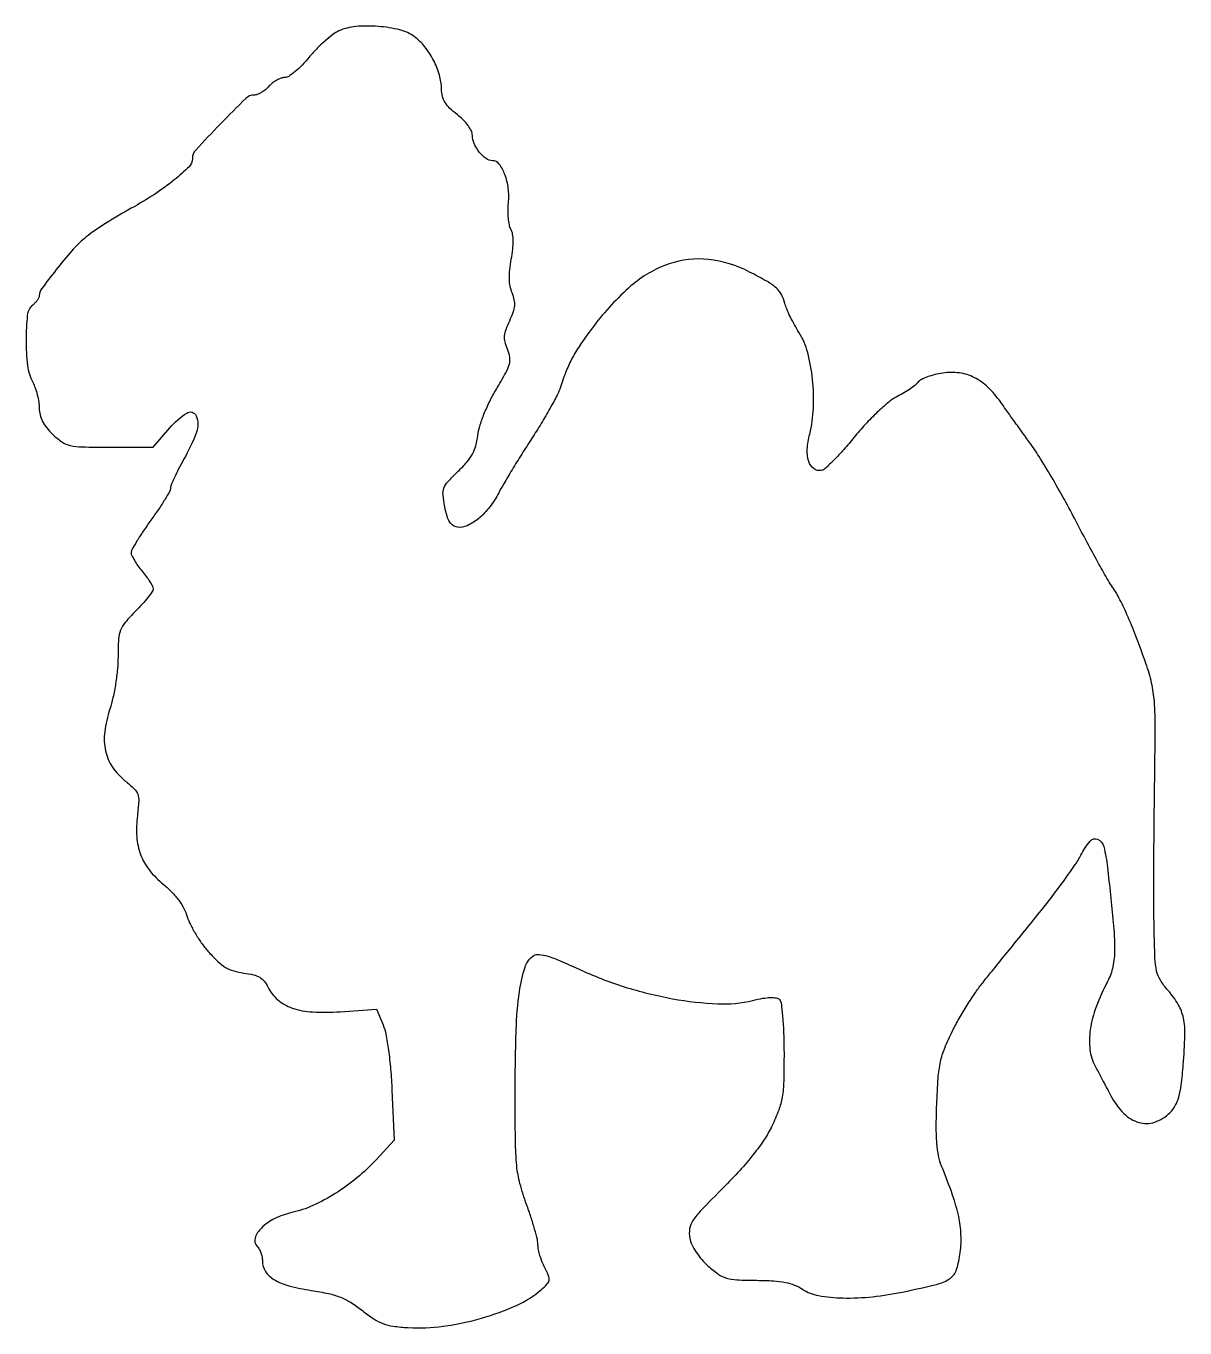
# Model space of a CAD drawing. Extents: x 0 to 265, y 0 to 298.
import ezdxf

# ---------------------------------------------------------------- set-up
doc = ezdxf.new("R2010")
doc.units = 0

msp = doc.modelspace()

# ---------------------------------------------------------------- linework, layer by layer
msp.add_lwpolyline([(71.494133, 296.66674, 0.0548), (70.078609, 295.826432, 0.019461), (68.251734, 294.336576, 0.019042), (66.356921, 292.531568, 0.021281), (64.677184, 290.650924, -0.021125), (63.087711, 288.870224, -0.026457), (61.4633, 287.366209, -0.026323), (60.00667, 286.27852, -0.148263), (59.088038, 286, 0.087021), (58.276985, 285.857765, 0.040348), (57.300601, 285.4125, 0.038361), (56.323876, 284.765302, 0.043365), (55.5, 284, -0.03921), (54.689712, 283.2347, -0.036832), (53.753462, 282.5875, -0.03902), (52.835336, 282.140353, -0.094079), (52.096007, 282, 0.196072), (50.21036, 281.23099, 0.006553), (44.402974, 275.398322, 0.006719), (38.763291, 269.425064, 0.187979), (38, 267.466551, -0.201485), (37.229218, 265.631452, -0.02351), (33.838002, 262.605792, -0.025552), (29.299299, 259.29385, -0.019211), (24, 256.110953, 0.008962), (20.895292, 254.331725, 0.008251), (17.768658, 252.394006, 0.008274), (15.039014, 250.5748, 0.02688), (13.318835, 249.244839, 0.034549), (10.435822, 246.387231, 0.013678), (6.867935, 242.09408, 0.007895), (3.516996, 237.688459, 0.15996), (3, 236.113792, -0.118663), (2.899278, 235.695364, -0.036194), (2.559375, 235.134443, -0.033967), (2.074054, 234.540469, -0.031285), (1.5, 234, 0.196139), (0.264433, 231.687515, 0.025756), (-0.030136, 226.011474, 0.02996), (0.318611, 220.162276, 0.090565), (1.493839, 216.364307, -0.035576), (2.06674, 215.044756, -0.022659), (2.550673, 213.441661, -0.022745), (2.883914, 211.817628, -0.038742), (2.993839, 210.437091, 0.060388), (3.18468, 208.888802, 0.05762), (3.740594, 207.404614, 0.050968), (4.692214, 205.937272, 0.032515), (6.068073, 204.437091, 0.041537), (8.188828, 202.720141, 0.094145), (10.074465, 201.901033, 0.050092), (12.785185, 201.568775, 0.005466), (19.0763, 201.5), (29.016455, 201.5), (32.824588, 205.922512, -0.070008), (36.690201, 209.31372, -0.464456), (38.840989, 208.673556, -0.195926), (38.934563, 204.921337, -0.037965), (36, 198.653995, 0.008811), (34.851059, 196.531658, 0.011548), (33.88125, 194.55171, 0.009187), (33.144738, 192.875506, 0.09923), (33, 192.153381, -0.129413), (32.806888, 191.419771, -0.008355), (31.678125, 189.499898, -0.011747), (30.223793, 187.239429, -0.008461), (28.5, 184.784155, 0.008731), (26.776251, 182.326124, 0.012053), (25.321875, 180.057166, 0.008738), (24.196768, 178.130005, 0.128439), (24, 177.376643, 0.113405), (24.150096, 176.723385, 0.021458), (24.734375, 175.640008, 0.021929), (25.54292, 174.409563, 0.018575), (26.5, 173.182369, -0.016842), (27.457168, 171.963794, -0.020515), (28.265625, 170.75926, -0.019518), (28.855138, 169.707982, -0.11856), (29, 169.105644, -0.152923), (28.802127, 168.473804, -0.014395), (27.825, 167.149783, -0.017391), (26.532057, 165.612701, -0.01282), (25, 164, 0.019107), (22.617271, 161.42786, 0.08521), (21.56522, 159.668672, 0.077933), (21.11372, 157.585228, 0.014465), (21, 153.655226, -0.023634), (20.86485, 150.797562, -0.015101), (20.451144, 147.49761, -0.015154), (19.844821, 144.261624, -0.025789), (19.118505, 141.607262, 0.048382), (17.951206, 136.435107, 0.08473), (18.142779, 132.061561, 0.09551), (19.722737, 128.358454, 0.07711), (22.668121, 125.181752, -0.023817), (24.690865, 123.418829, -0.117689), (25.503147, 122.157115, -0.100341), (25.723403, 120.567555, -0.014944), (25.424281, 117.332799, 0.046235), (25.278454, 112.422602, 0.074968), (26.156885, 108.348662, 0.077588), (28.167505, 104.811595, 0.053191), (31.414055, 101.516913, -0.028099), (33.320374, 99.766965, -0.034479), (34.882597, 97.923582, -0.037395), (36.066699, 96.032144, -0.04841), (36.840472, 94.138121, 0.043602), (37.550816, 92.350548, 0.020143), (38.763669, 90.160061, 0.019774), (40.2322, 87.945253, 0.025924), (41.75243, 86.053258, 0.022398), (43.839801, 83.915621, 0.054116), (45.603444, 82.590467, 0.062363), (47.450138, 81.784128, 0.039101), (49.759128, 81.294494, -0.026581), (51.935756, 80.889535, -0.071793), (53.391886, 80.307203, -0.090099), (54.428908, 79.427529, -0.061199), (55.260275, 78.117107, 0.104692), (57.501199, 75.179855, 0.095226), (60.81277, 73.281279, 0.069993), (65.467236, 72.381646, 0.030213), (71.797077, 72.440119), (80.094154, 73.018906), (81.593125, 69.431362, -0.0525), (82.232305, 67.296252, -0.012805), (82.819897, 63.663606, -0.012415), (83.304532, 59.272713, -0.009665), (83.6202, 54.480012), (84.148304, 43.116204), (79.997605, 38.613227, -0.033607), (75.595863, 34.438829, -0.03292), (70.645317, 30.860373, -0.034492), (65.549302, 28.134892, -0.050202), (60.718369, 26.524087, 0.058727), (56.817119, 25.149145, 0.079457), (53.767836, 22.996335, 0.12207), (52.343965, 20.697392, 0.281337), (52.802719, 18.797281, -0.071695), (53.261715, 18.183693, -0.038802), (53.648299, 17.321604, -0.037697), (53.911875, 16.364106, -0.048354), (54, 15.454988, 0.145524), (54.704382, 13.086076, 0.113207), (56.648385, 11.211178, 0.071923), (60.045819, 9.781762, 0.02627), (65.168849, 8.731932, -0.015893), (69.13721, 8.004153, -0.040974), (71.922885, 7.157487, -0.047418), (74.290057, 5.949888, -0.028325), (76.858693, 4.103951, 0.023665), (79.438745, 2.213122, 0.057713), (81.537158, 1.147659, 0.054565), (83.893587, 0.55723, 0.019332), (87.358693, 0.217173, 0.049244), (95.339076, 0.530523, 0.035299), (104.079965, 2.377334, 0.036009), (112.10028, 5.312042, 0.071568), (117.800798, 8.931054, 0.025917), (119.131806, 10.197052, 0.153399), (119.548413, 11.050372, 0.138035), (119.425048, 12.035473, 0.019585), (118.550798, 13.901767, -0.025572), (117.957084, 15.209709, -0.020995), (117.455547, 16.659735, -0.021493), (117.107586, 18.033704, -0.051309), (117, 19.079355, 0.059033), (116.851555, 20.332277, 0.009568), (116.231801, 22.709833, 0.010441), (115.386076, 25.492943, 0.009016), (114.384856, 28.379014, -0.023616), (112.883981, 33.150841, -0.04011), (112.146136, 37.267927, -0.021783), (111.844695, 42.886692, -0.002773), (111.790285, 55, -0.007951), (112.016405, 68.334122, -0.026899), (112.76974, 77.007069, -0.040271), (114.035702, 82.643757, -0.179664), (116.071009, 85.282736, -0.170709), (117.257458, 85.548224, -0.043391), (119.218223, 85.141059, -0.028335), (122.047506, 84.114282, -0.008361), (126.257628, 82.22655, 0.033165), (136.712508, 78.148365, 0.031665), (147.776741, 75.41371, 0.033519), (158.076775, 74.255426, 0.07022), (166.085226, 75.020445, -0.014825), (168.422615, 75.508386, -0.036111), (170.172284, 75.690941, -0.050515), (171.433986, 75.603525, -0.155044), (172.185673, 75.214327, -0.16768), (172.597577, 74.368389, -0.008467), (172.92055, 71.271902, -0.01266), (173.154514, 67.483304, -0.008414), (173.239538, 63.130703, -0.006832), (173.16742, 56.550809, -0.034642), (172.823751, 52.90091, -0.048989), (172.031508, 49.935185, -0.023048), (170.466791, 46.285515, -0.034384), (168.735431, 43.260603, -0.019827), (166.268328, 39.864387, -0.017383), (163.135916, 36.165422, -0.012158), (159.364779, 32.21143, 0.004928), (154.363782, 27.117506, 0.044515), (152.408989, 24.687125, 0.105177), (151.666948, 22.822868, 0.090695), (151.691582, 20.71143, 0.062866), (152.18876, 19.201686, 0.034396), (153.145634, 17.500854, 0.03235), (154.425662, 15.802658, 0.032774), (155.908868, 14.291627, 0.029287), (158.224783, 12.45454, 0.081796), (160.0869, 11.557737, 0.059484), (162.458502, 11.158525, 0.010378), (167, 11.035037, -0.012617), (170.831906, 10.913671, -0.033649), (173.54436, 10.575131, -0.045768), (175.647165, 9.963827, -0.052692), (177.5, 9, 0.103654), (181.132308, 7.55601, 0.036923), (186.717563, 7.006895, 0.032841), (193.436124, 7.285685, 0.025056), (200.707925, 8.43856, 0.008619), (208.346599, 10.18341, 0.092478), (211.226803, 11.491241, 0.166422), (212.686777, 13.49235, 0.044075), (213.532617, 17.414763, 0.04218), (213.697332, 21.531713, 0.042259), (213.168483, 25.615261, 0.031498), (211.792365, 30.469603, 0.01141), (209.254329, 37.171191, -0.048973), (208.575671, 39.47073, -0.027719), (208.18812, 42.352326, -0.02048), (208.047799, 46.111353, -0.00834), (208.151814, 51.229087, -0.008676), (208.481502, 57.288839, -0.034752), (209.003843, 60.964003, -0.043567), (209.96904, 64.109405, -0.019492), (211.750339, 68.057896, -0.014707), (213.255222, 70.864461, -0.009939), (215.127049, 73.976718, -0.010019), (217.058237, 76.915425, -0.019609), (218.732189, 79.160719, -0.000242), (220.723175, 81.621094, -0.000068), (223.832118, 85.458113, -0.000069), (227.347619, 89.794472, -0.000073), (230.80268, 94.053818, 0.006279), (234.127957, 98.25879, 0.006824), (237.253914, 102.431967, 0.006455), (239.834723, 106.07511, 0.032934), (241.105246, 108.2063, -0.050576), (243.199011, 111.452754, -0.34189), (244.938784, 111.874929, -0.232253), (246.346664, 110.181486, -0.031274), (247.174383, 105.490138, -0.003386), (248.514088, 92.818982, -0.02422), (248.82275, 86.667491, -0.051459), (248.422786, 82.725746, -0.07102), (247.218886, 79.38365, 0.032198), (244.59707, 73.562492, 0.053074), (243.248868, 68.342648, 0.06475), (243.169826, 63.798523, 0.095483), (244.354493, 60, -0.000618), (245.024722, 58.747883, -0.000227), (245.968116, 56.978257, -0.000225), (246.996895, 55.044252, -0.00027), (247.962927, 53.223854, 0.071712), (250.902292, 49.196843, 0.130086), (254.379816, 47.119976, 0.153757), (258.01491, 47.212569, 0.114195), (261.443398, 49.352489, 0.066044), (262.682653, 50.970858, 0.062258), (263.48715, 52.888368, 0.038254), (264.038728, 55.660287, 0.009211), (264.513761, 60.322966, 0.013565), (264.890133, 67.039351, 0.058083), (264.541462, 71.028452, 0.082831), (263.356093, 74.098217, 0.04672), (261.007422, 77.338765, -0.040669), (259.276324, 79.667509, -0.085159), (258.424866, 81.750521, -0.044968), (258.039285, 84.740383, -0.005028), (257.844747, 91.607105, -0.004155), (257.78876, 97.229545, -0.001312), (257.796952, 105.628476, -0.00131), (257.855208, 114.996284, -0.001454), (257.961481, 124.043027, 0.002325), (258.094248, 137.313266, 0.018913), (257.897116, 143.382958, 0.038041), (257.2767, 147.592375, 0.029516), (255.990175, 152.043027, 0.006507), (253.683295, 158.296216, 0.012445), (251.641987, 163.243568, 0.015352), (249.797157, 167.092924, 0.034294), (248.112204, 169.864874, -0.02453), (247.058531, 171.524458, -0.003057), (244.971541, 175.250932, -0.003597), (242.550435, 179.712249, -0.002973), (240.033049, 184.5, 0.007136), (237.332316, 189.534246, 0.006184), (234.359766, 194.7375, 0.006234), (231.550098, 199.383817, 0.018066), (229.452478, 202.5, -0.000733), (227.614221, 205.036476, -0.00064), (225.697697, 207.696287, -0.000643), (223.971025, 210.105625, -0.001909), (222.795336, 211.763955, 0.047218), (219.868614, 215.187909, 0.075404), (216.739148, 217.415672, 0.083143), (213.3249, 218.480129, 0.071412), (209.558637, 218.456522, 0.025294), (207.749057, 218.090781, 0.027093), (206.027612, 217.550388, 0.028018), (204.61167, 216.927604, 0.102275), (203.84912, 216.3182, -0.054389), (203.137679, 215.629164, -0.015677), (201.898043, 214.726503, -0.015572), (200.42708, 213.790108, -0.016002), (198.913782, 212.956015, 0.056596), (197.094372, 211.751431, 0.015932), (194.553193, 209.478429, 0.015847), (191.82522, 206.706984, 0.016098), (189.293073, 203.782435, -0.010568), (186.914191, 200.972709, -0.014436), (184.647272, 198.551783, -0.011193), (182.679651, 196.65533, -0.13948), (181.763661, 196.193002, -0.213469), (180.052829, 196.594252, -0.153912), (178.907484, 198.217822, -0.092868), (178.561748, 200.997566, -0.046336), (179.10786, 204.514073, 0.05083), (179.965026, 210.379873, 0.036737), (179.767253, 216.989968, 0.037554), (178.651672, 223.17589, 0.077555), (176.705668, 227.674201, -0.014521), (175.653592, 229.45322, -0.012952), (174.663738, 231.35867, -0.013113), (173.86338, 233.117776, -0.038734), (173.441792, 234.375896, 0.060892), (172.663545, 236.397137, 0.089033), (171.486955, 237.892145, 0.053059), (169.430603, 239.361463, 0.010021), (165.363217, 241.55374, 0.089891), (155.977784, 244.405764, 0.11288), (146.96502, 243.418585, 0.096579), (138.25333, 238.35555, 0.051619), (129.746073, 229.198421, 0.010528), (126.818691, 225.136034, 0.026063), (124.897212, 222.01082, 0.029783), (123.462977, 218.961086, 0.018177), (122.121819, 215.213756, -0.042038), (121.385589, 213.42963, -0.008472), (119.761714, 210.402251, -0.008889), (117.744414, 206.935949, -0.008206), (115.552125, 203.448891, 0.004043), (113.290694, 199.917452, 0.003935), (111.065885, 196.317998, 0.003883), (109.160268, 193.124359, 0.014619), (108.04064, 191.079661, -0.047279), (105.991134, 187.855469, -0.053955), (103.451044, 185.228181, -0.061879), (100.836921, 183.549416, -0.148903), (98.586439, 183.20553, -0.113024), (97.578809, 183.595302, -0.105746), (96.812393, 184.392202, -0.068288), (96.213156, 185.738298, -0.022018), (95.696213, 187.86514, -0.023854), (95.291568, 190.603579, -0.115605), (95.495713, 192.150821, -0.097039), (96.380642, 193.578612, -0.014257), (98.777225, 196.016631, 0.023924), (100.755005, 198.107957, 0.052329), (102.007808, 199.919288, 0.058503), (102.773993, 201.817351, 0.037568), (103.226985, 204.151491, -0.045987), (103.68225, 206.3033, -0.020423), (104.653987, 209.039486, -0.019449), (105.965571, 211.968752, -0.020101), (107.487638, 214.754401, 0.008799), (109.641317, 218.492694, 0.058623), (110.45301, 220.478864, 0.105642), (110.548921, 222.066307, 0.06071), (110.032854, 223.920684, -0.038403), (109.486379, 225.592474, -0.079075), (109.374842, 226.960648, -0.068566), (109.690605, 228.417813, -0.023192), (110.531238, 230.424586, 0.02372), (111.349952, 232.384837, 0.064721), (111.67572, 233.848894, 0.076592), (111.590225, 235.19979, 0.044129), (111.100786, 236.758303, -0.052533), (110.6486, 238.287434, -0.039037), (110.464748, 240.040093, -0.03304), (110.545453, 242.078467, -0.019797), (110.89631, 244.477546, 0.018363), (111.233851, 246.740229, 0.03067), (111.330113, 248.662194, 0.037077), (111.196906, 250.218261, 0.083161), (110.818934, 251.338325, -0.074282), (110.46011, 252.342774, -0.025096), (110.235593, 253.884255, -0.024324), (110.155199, 255.637899, -0.025616), (110.248409, 257.360779, 0.057649), (110.215649, 260.669251, 0.058591), (109.426685, 263.863872, 0.068878), (108.141319, 266.23523, 0.238511), (106.629307, 267, -0.159492), (105.137458, 267.488296, -0.065764), (103.583814, 268.976762, -0.06348), (102.398875, 270.915133, -0.105868), (102, 272.777849, 0.112288), (101.765148, 273.810426, 0.045971), (101.022581, 275.051592, 0.040359), (99.903174, 276.349455, 0.031714), (98.5, 277.567798, -0.028373), (96.802606, 279.021848, -0.064288), (95.744878, 280.337012, -0.076637), (95.165818, 281.722209, -0.056972), (94.951968, 283.368689, 0.067814), (94.463653, 286.583179, 0.047712), (93.100021, 289.982163, 0.047638), (91.113173, 293.067732, 0.06679), (88.763438, 295.346764, 0.100115), (85.432693, 296.903346, 0.040353), (80.450886, 297.691721, 0.040411), (75.325997, 297.668699, 0.085449)], format="xyb", close=True)

doc.saveas('drawing.dxf')
